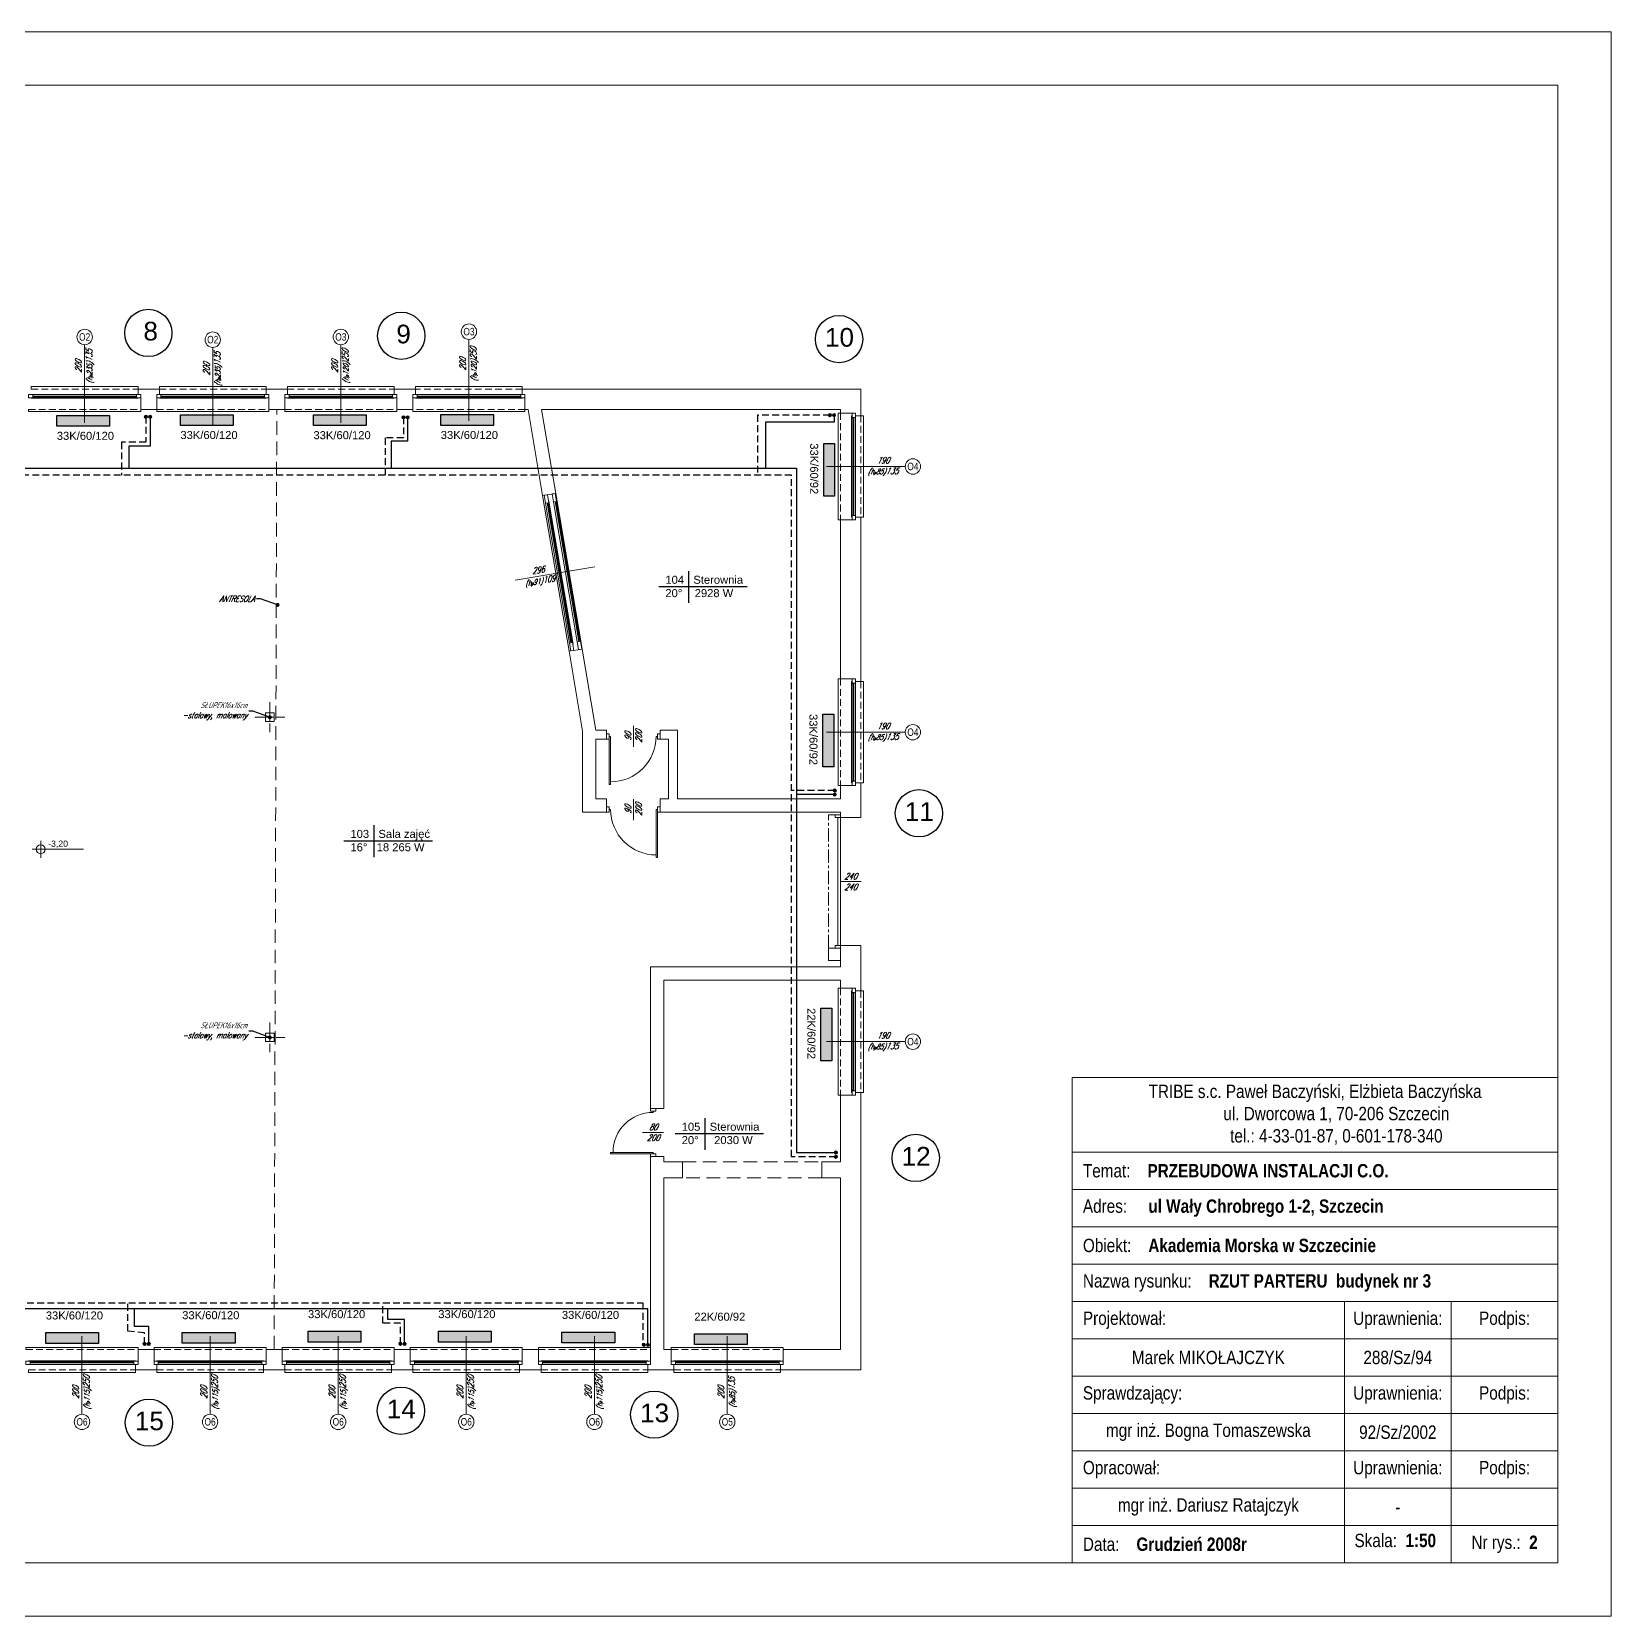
# Model space of a CAD drawing. Header units: centimetres. Extents: x 7465 to 14095, y 337 to 3307.
# Drawn here: x 11136 to 14095, y 337 to 3307 of the extents above; entities that cross this region are included whole.
import ezdxf
from ezdxf.enums import TextEntityAlignment as Align

# ---------------------------------------------------------------- set-up
doc = ezdxf.new("R2010")
doc.units = ezdxf.units.CM
doc.header["$MEASUREMENT"] = 0
doc.linetypes.add('CENTER', pattern=[2, 1.25, -0.25, 0.25, -0.25])
doc.linetypes.add('DASHED', pattern=[19.05, 12.7, -6.35])
doc.layers.get('0').update_dxf_attribs({"color": 252, "lineweight": 5})
for name, color, linetype, lineweight in [('01_osie konstrukcyjne', 3, 'Continuous', 5), ('02_ściany', 253, 'Continuous', 15), ('03-01_okna', 253, 'Continuous', 9), ('03_drzwi', 253, 'Continuous', 9), ('04-2_nad', 251, 'DASHED', 5), ('05-03_opis', 253, 'Continuous', 5), ('06-2_nad', 252, 'CENTER', 5), ('07_przekrój', 254, 'Continuous', 15), ('[0.25]  widok', 253, 'Continuous', 13), ('[0.50]  grube', 253, 'Continuous', 13), ('[stand]  pomocnicze', 253, 'Continuous', 13), ('[stand]  ramka i opisy', 253, 'Continuous', 13), ('GRZEJNIKI NOWE', 7, 'Continuous', 25), ('OPISY DO CO', 7, 'Continuous', 25), ('OPISY GRZEJNIKÓW', 7, 'Continuous', 25), ('OPISY PIONOW', 7, 'Continuous', 25), ('Piony c.o.', 7, 'Continuous', 25), ('POZIOMY', 7, 'Continuous', 25)]:
    doc.layers.add(name, color=color, linetype=linetype, lineweight=lineweight)
doc.styles.add('arial', font='arial.ttf')
doc.styles.add('ariel', font='arial.ttf', dxfattribs={"width": 0.8})
doc.styles.add('ariel_wym', font='simplex.shx', dxfattribs={"width": 0.65, "oblique": 25})
doc.dimstyles.new('ariel 50 wnętrze', dxfattribs={"dimscale": 0.75, "dimtxt": 15, "dimasz": 10, "dimexe": 10, "dimexo": 0, "dimgap": 5, "dimtad": 1, "dimdec": 1, "dimrnd": 0.5, "dimtxsty": 'ariel_wym', "dimblk": 'ARCHTICK', "dimcen": 2.5, "dimdle": 15, "dimazin": 0, "dimtfac": 1, "dimtdec": 1, "dimtix": 1, "dimtmove": 0, "dimatfit": 3, "dimldrblk": 'DOT', "dimfxl": 0, "dimarcsym": 0})

# ---------------------------------------------------------------- blocks, each defined once
blk = doc.blocks.new('okno 200')
at = {"linetype": 'Continuous', "lineweight": 0}
for p, q in [((-200, 0), (-200, 5)), ((-200, 5), (0, 5)), ((0, 0), (0, 5)), ((-3, -10), (-197, -10)), ((-197, -13), (-3, -13)), ((-196, -17), (-196, -13)), ((-196, -14.5), (-4, -14.5)), ((-196, -15), (-4, -15)), ((-4, -17), (-4, -13)), ((-205, -38), (-205, -42)), ((-205, -42), (5, -42)), ((5, -38), (5, -42))]:
    blk.add_line(p, q, dxfattribs=at)
at = {"linetype": 'DASHED'}
for p, q in [((-200, 0), (0, 0)), ((-205, -38), (5, -38))]:
    blk.add_line(p, q, dxfattribs=at)
at = {"linetype": 'Continuous', "lineweight": 0}
for points in [[(-197, -16), (-205, -16), (-205, -10), (-197, -10)], [(5, -16), (-3, -16), (-3, -10), (5, -10)]]:
    blk.add_lwpolyline(points, close=True, dxfattribs=at)
blk.add_lwpolyline([(-200, -16), (-200, -17), (0, -17), (0, -16)], dxfattribs=at)
blk = doc.blocks.new('*U6')
blk.add_line((0, -0.375), (0, -0.4))
blk.add_lwpolyline([(0, 0.4), (0, 0.375), (0.8, 0.375), (0.8, 0.4), (0.05, 0.4), (-0.05, 0.4), (-0.05, 0.45), (0.05, 0.45), (0.05, 0.4)])
at = {"ltscale": 0.8}
blk.add_lwpolyline([(0.05, -0.4), (0.05, -0.45), (-0.05, -0.45), (-0.05, -0.4)], close=True, dxfattribs=at)
blk.add_arc((0, 0.375), 0.75, 270, 360)
blk = doc.blocks.new('*U19')
blk.add_lwpolyline([(-0.85, -0.425, -0.414214), (0, 0.425), (0, 0.45)], format="xyb")
at = {"ltscale": 0.8}
blk.add_lwpolyline([(-0.05, 0.45), (-0.05, 0.5), (0.05, 0.5), (0.05, 0.45)], close=True, dxfattribs=at)
blk.add_lwpolyline([(0, -0.45), (0, -0.425), (-0.9, -0.425), (-0.9, -0.45), (-0.05, -0.45), (0.05, -0.45), (0.05, -0.5), (-0.05, -0.5), (-0.05, -0.45)])
blk = doc.blocks.new('*U20')
blk.add_lwpolyline([(0, 0.45), (0, 0.425), (-0.9, 0.425), (-0.9, 0.45), (-0.05, 0.45), (0.05, 0.45), (0.05, 0.5), (-0.05, 0.5), (-0.05, 0.45)])
blk.add_lwpolyline([(-0.85, 0.425, 0.414214), (0, -0.425), (0, -0.45)], format="xyb")
at = {"ltscale": 0.8}
blk.add_lwpolyline([(-0.05, -0.45), (-0.05, -0.5), (0.05, -0.5), (0.05, -0.45)], close=True, dxfattribs=at)
blk = doc.blocks.new('kota rzutowa')
at = {"ltscale": 0.5}
for p, q in [((-20.6, 0), (102.8, 0)), ((0, -20.6), (0, 20.6))]:
    blk.add_line(p, q, dxfattribs=at)
blk.add_circle((0, 0), 10.6, dxfattribs=at)
at = {"ltscale": 0.5, "style": 'arial'}
blk.add_attdef('POZ._POSADKI_WYKOŃCZONWJ', text='', height=15, dxfattribs=at).set_placement((17.9, 1.4), align=Align.BOTTOM_LEFT)
blk.add_attdef('POZ._POSADZKI_KONSTRUKCJA', text='', height=15, dxfattribs=at).set_placement((17, -5), align=Align.TOP_LEFT)
blk = doc.blocks.new('_ArchTick')
at = {"color": 0, "linetype": 'ByBlock', "const_width": 0.15}
blk.add_lwpolyline([(-0.5, -0.5), (0.5, 0.5)], dxfattribs=at)
blk = doc.blocks.new('_Dot')
at = {"color": 0, "linetype": 'ByBlock', "lineweight": -2}
blk.add_line((-0.5, 0), (-1, 0), dxfattribs=at)
at = {"color": 0, "linetype": 'ByBlock', "const_width": 0.5}
blk.add_lwpolyline([(-0.25, 0, 1), (0.25, 0, 1)], format="xyb", close=True, dxfattribs=at)
blk = doc.blocks.new('okno 190')
at = {"linetype": 'Continuous', "lineweight": 0}
for p, q in [((-27, 0), (-27, -200)), ((-23, 0), (-27, 0)), ((-2, -9), (2, -9)), ((0, -9), (0, -191)), ((0.5, -9), (0.5, -191)), ((2, -8), (2, -192)), ((5, -192), (5, -8)), ((15, -5), (20, -5)), ((20, -5), (20, -195)), ((-23, -200), (-27, -200)), ((-2, -191), (2, -191)), ((15, -195), (20, -195))]:
    blk.add_line(p, q, dxfattribs=at)
at = {"linetype": 'DASHED'}
for p, q in [((-23, 0), (-23, -200)), ((15, -5), (15, -195))]:
    blk.add_line(p, q, dxfattribs=at)
at = {"linetype": 'Continuous', "lineweight": 0}
blk.add_lwpolyline([(-1, -5), (-2, -5), (-2, -195), (-1, -195)], dxfattribs=at)
for points in [[(-1, -8), (-1, 0), (5, 0), (5, -8)], [(-1, -200), (-1, -192), (5, -192), (5, -200)]]:
    blk.add_lwpolyline(points, close=True, dxfattribs=at)
at = {"layer": '05-03_opis', "lineweight": 0}
for p, q in [((-49.3, -100), (97.4, -100)), ((-48.3, -100), (98.3, -100))]:
    blk.add_line(p, q, dxfattribs=at)
blk.add_circle((112.7, -100), 14.4, dxfattribs=at)
at = {"layer": '05-03_opis', "lineweight": 0, "attachment_point": 5}
for s, insert, char_height, width, style in [('190\\P{\\H0.83333x;(h\\H0.6x;p\\H1.6667x;85)}135', (56.7, -100), 12, 57.447, 'ariel_wym'), ('O4', (112.7, -100), 14, 52.218, 'ariel')]:
    blk.add_mtext(s, dxfattribs=dict(at, insert=insert, char_height=char_height, width=width, style=style))
blk = doc.blocks.new('okno 200-1')
at = {"linetype": 'Continuous', "lineweight": 0}
for p, q in [((-210, 27), (0, 27)), ((-210, 23), (-210, 27)), ((-201, 2), (-201, -2)), ((-201, 0), (-9, 0)), ((-9, 2), (-9, -2)), ((0, 23), (0, 27)), ((-205, -15), (-205, -20)), ((-205, -20), (-5, -20)), ((-202, -2), (-8, -2)), ((-8, -5), (-202, -5)), ((-201, -0.5), (-9, -0.5)), ((-5, -15), (-5, -20))]:
    blk.add_line(p, q, dxfattribs=at)
at = {"linetype": 'DASHED'}
for p, q in [((-210, 23), (0, 23)), ((-205, -15), (-5, -15))]:
    blk.add_line(p, q, dxfattribs=at)
at = {"linetype": 'Continuous', "lineweight": 0}
for points in [[(-202, 1), (-210, 1), (-210, -5), (-202, -5)], [(0, 1), (-8, 1), (-8, -5), (0, -5)]]:
    blk.add_lwpolyline(points, close=True, dxfattribs=at)
blk.add_lwpolyline([(-205, 1), (-205, 2), (-5, 2), (-5, 1)], dxfattribs=at)
at = {"layer": '05-03_opis', "lineweight": 0}
blk.add_line((-105, -98.3), (-105, 48.3), dxfattribs=at)
blk.add_circle((-105, -112.7), 14.4, dxfattribs=at)
at = {"layer": '05-03_opis', "lineweight": 0, "insert": (-105, -57.6), "char_height": 12, "width": 57.447, "attachment_point": 5, "rotation": 90, "style": 'ariel_wym'}
blk.add_mtext('200\\P{\\H0.83333x;(h\\H0.6x;p\\H1.6667x;85)\\H1.2x;135}', dxfattribs=at)
at = {"layer": '05-03_opis', "lineweight": 0, "insert": (-105, -112.7), "char_height": 14, "width": 52.218, "attachment_point": 5, "style": 'ariel'}
blk.add_mtext('O5', dxfattribs=at)
blk = doc.blocks.new('okno 200-2')
at = {"linetype": 'Continuous', "lineweight": 0}
for p, q in [((-210, 27), (0, 27)), ((-210, 23), (-210, 27)), ((-201, 2), (-201, -2)), ((-9, 2), (-9, -2)), ((0, 23), (0, 27)), ((-205, -15), (-205, -20)), ((-205, -20), (-5, -20)), ((-202, -2), (-8, -2)), ((-8, -5), (-202, -5)), ((-201, 0), (-9, 0)), ((-201, -0.5), (-9, -0.5)), ((-5, -15), (-5, -20))]:
    blk.add_line(p, q, dxfattribs=at)
at = {"linetype": 'DASHED'}
for p, q in [((-210, 23), (0, 23)), ((-205, -15), (-5, -15))]:
    blk.add_line(p, q, dxfattribs=at)
at = {"linetype": 'Continuous', "lineweight": 0}
for points in [[(-202, 1), (-210, 1), (-210, -5), (-202, -5)], [(0, 1), (-8, 1), (-8, -5), (0, -5)]]:
    blk.add_lwpolyline(points, close=True, dxfattribs=at)
blk.add_lwpolyline([(-205, 1), (-205, 2), (-5, 2), (-5, 1)], dxfattribs=at)
at = {"layer": '05-03_opis', "lineweight": 0}
blk.add_line((-105, 48.3), (-105, -98.3), dxfattribs=at)
blk.add_circle((-105, -112.7), 14.4, dxfattribs=at)
at = {"layer": '05-03_opis', "lineweight": 0, "insert": (-105, -57.6), "char_height": 12, "width": 57.447, "attachment_point": 5, "rotation": 90, "style": 'ariel_wym'}
blk.add_mtext('200\\P{\\H0.83333x;(h\\H0.6x;p\\H1.6667x;115)}250', dxfattribs=at)
at = {"layer": '05-03_opis', "lineweight": 0, "insert": (-105, -112.7), "char_height": 14, "width": 52.218, "attachment_point": 5, "style": 'ariel'}
blk.add_mtext('O6', dxfattribs=at)

msp = doc.modelspace()

# ---------------------------------------------------------------- hatches: boundary and pattern name
at = {"layer": '07_przekrój'}
h = msp.add_hatch(color=256, dxfattribs=at)
h.set_gradient(color1=(214, 41, 214), color2=(216, 49, 216), one_color=1, tint=0.52)
h.paths.add_polyline_path([(11182.9, 2587.5), (11281.7, 2587.5), (11281.7, 2567.2), (11182.9, 2567.2)])
h = msp.add_hatch(color=256, dxfattribs=at)
h.set_gradient(color1=(214, 41, 214), color2=(216, 49, 216), one_color=1, tint=0.52)
h.paths.add_polyline_path([(11414.4, 2589), (11513.3, 2589), (11513.3, 2568.8), (11414.4, 2568.8)])
h = msp.add_hatch(color=256, dxfattribs=at)
h.set_gradient(color1=(214, 41, 214), color2=(216, 49, 216), one_color=1, tint=0.52)
h.paths.add_polyline_path([(11663.8, 2588.8), (11762.6, 2588.8), (11762.6, 2568.5), (11663.8, 2568.5)])
h = msp.add_hatch(color=256, dxfattribs=at)
h.set_gradient(color1=(214, 41, 214), color2=(216, 49, 216), one_color=1, tint=0.52)
h.paths.add_polyline_path([(11902.2, 2589.1), (12001.1, 2589.1), (12001.1, 2568.9), (11902.2, 2568.9)])
h = msp.add_hatch(color=256, dxfattribs=at)
h.set_gradient(color1=(214, 41, 214), color2=(216, 49, 216), one_color=1, tint=0.52)
h.paths.add_polyline_path([(12639.8, 2535.2), (12639.8, 2436.4), (12619.5, 2436.4), (12619.5, 2535.2)])
h = msp.add_hatch(color=256, dxfattribs=at)
h.set_gradient(color1=(214, 41, 214), color2=(216, 49, 216), one_color=1, tint=0.52)
h.paths.add_polyline_path([(12638.5, 2027.8), (12638.5, 1928.9), (12618.2, 1928.9), (12618.2, 2027.8)])
h = msp.add_hatch(color=256, dxfattribs=at)
h.set_gradient(color1=(214, 41, 214), color2=(216, 49, 216), one_color=1, tint=0.52)
h.paths.add_polyline_path([(12634.6, 1476.7), (12634.6, 1377.8), (12614.4, 1377.8), (12614.4, 1476.7)])
h = msp.add_hatch(color=256, dxfattribs=at)
h.set_gradient(color1=(214, 41, 214), color2=(216, 49, 216), one_color=1, tint=0.52)
h.paths.add_polyline_path([(11162.3, 868.5), (11261.1, 868.5), (11261.1, 848.3), (11162.3, 848.3)])
h = msp.add_hatch(color=256, dxfattribs=at)
h.set_gradient(color1=(214, 41, 214), color2=(216, 49, 216), one_color=1, tint=0.52)
h.paths.add_polyline_path([(11417.7, 869), (11516.6, 869), (11516.6, 848.8), (11417.7, 848.8)])
h = msp.add_hatch(color=256, dxfattribs=at)
h.set_gradient(color1=(214, 41, 214), color2=(216, 49, 216), one_color=1, tint=0.52)
h.paths.add_polyline_path([(11653.6, 871), (11752.4, 871), (11752.4, 850.8), (11653.6, 850.8)])
h = msp.add_hatch(color=256, dxfattribs=at)
h.set_gradient(color1=(214, 41, 214), color2=(216, 49, 216), one_color=1, tint=0.52)
h.paths.add_polyline_path([(11897.6, 871), (11996.4, 871), (11996.4, 850.8), (11897.6, 850.8)])
h = msp.add_hatch(color=256, dxfattribs=at)
h.set_gradient(color1=(214, 41, 214), color2=(216, 49, 216), one_color=1, tint=0.52)
h.paths.add_polyline_path([(12129.1, 869.6), (12228, 869.6), (12228, 849.3), (12129.1, 849.3)])
h = msp.add_hatch(color=256, dxfattribs=at)
h.set_gradient(color1=(214, 41, 214), color2=(216, 49, 216), one_color=1, tint=0.52)
h.paths.add_polyline_path([(12377.2, 866.2), (12476.1, 866.2), (12476.1, 846), (12377.2, 846)])
at = {"layer": 'Piony c.o.', "lineweight": 20}
for color, points in [(5, [(11352.8, 2585.2, 1), (11346.7, 2585.2, 1)]), (256, [(11360.6, 2585, 1), (11354.5, 2585, 1)]), (5, [(11835.2, 2584.1, 1), (11829.1, 2584.1, 1)]), (256, [(11843, 2584, 1), (11836.9, 2584, 1)]), (5, [(12634.2, 2588.3, 1), (12628, 2588.3, 1)]), (256, [(12642, 2588.1, 1), (12635.8, 2588.1, 1)]), (256, [(12643.2, 1877, 1), (12637.1, 1877, 1)]), (5, [(12643.3, 1884.8, 1), (12637.2, 1884.8, 1)]), (256, [(12645.4, 1198.2, 1), (12639.3, 1198.2, 1)]), (5, [(12645.5, 1206, 1), (12639.4, 1206, 1)]), (5, [(11350.3, 847.4, 1), (11344.2, 847.4, 1)]), (256, [(11358.1, 847.3, 1), (11352, 847.3, 1)]), (5, [(11829.6, 847.6, 1), (11823.5, 847.6, 1)]), (256, [(11837.4, 847.5, 1), (11831.3, 847.5, 1)]), (5, [(12285.6, 845.7, 1), (12279.4, 845.7, 1)]), (256, [(12293.4, 845.6, 1), (12287.2, 845.6, 1)])]:
    msp.add_hatch(color=color, dxfattribs=at).paths.add_polyline_path(points)

# ---------------------------------------------------------------- linework, layer by layer
at = {"layer": '01_osie konstrukcyjne', "color": 0, "linetype": 'CENTER', "ltscale": 20}
for p, q in [((11581.9, 2049.9), (11581.9, 1993.9)), ((11553.9, 2021.9), (11609.9, 2021.9)), ((11581.9, 1449.9), (11581.9, 1393.9)), ((11553.9, 1421.9), (11609.9, 1421.9))]:
    msp.add_line(p, q, dxfattribs=at)
at = {"layer": '02_ściany', "color": 0}
for p, q in [((11334.9, 2636.9), (11374.9, 2636.9)), ((11574.9, 2636.9), (11614.9, 2636.9)), ((11814.9, 2636.9), (11854.9, 2636.9)), ((12054.9, 2636.9), (12688.9, 2636.9)), ((12688.9, 2636.9), (12688.9, 2586.9)), ((11339.9, 2598.9), (11369.9, 2598.9)), ((11579.9, 2598.9), (11609.9, 2598.9)), ((11819.9, 2598.9), (11849.9, 2598.9)), ((12059.9, 2598.9), (12065.6, 2598.9)), ((12093, 2437.4), (12065.6, 2598.9)), ((12090.9, 2598.9), (12650.9, 2598.9)), ((12117.6, 2441.6), (12090.9, 2598.9)), ((12650.9, 2598.9), (12650.9, 2591.9)), ((12650.9, 2591.9), (12678.9, 2591.9)), ((12678.9, 2586.9), (12678.9, 2591.9)), ((12678.9, 2586.9), (12688.9, 2586.9)), ((12117.6, 2441.6), (12093, 2437.4)), ((12650.9, 2391.9), (12650.9, 2093.9)), ((12650.9, 2391.9), (12678.9, 2391.9)), ((12678.9, 2396.9), (12688.9, 2396.9)), ((12678.9, 2391.9), (12678.9, 2396.9)), ((12688.9, 2396.9), (12688.9, 2088.9)), ((12167.2, 2149.8), (12142.5, 2145.6)), ((12167.9, 1995.8), (12142.5, 2145.6)), ((12192.9, 1997.9), (12167.2, 2149.8)), ((12650.9, 2093.9), (12678.9, 2093.9)), ((12678.9, 2088.9), (12678.9, 2093.9)), ((12678.9, 2088.9), (12688.9, 2088.9)), ((12167.9, 1995.8), (12167.9, 1843.9)), ((12192.9, 1997.9), (12212.9, 1997.9)), ((12212.9, 1980.9), (12212.9, 1997.9)), ((12312.9, 1997.9), (12312.9, 1980.9)), ((12312.9, 1997.9), (12345.9, 1997.9)), ((12345.9, 1997.9), (12345.9, 1868.9)), ((12192.9, 1980.9), (12212.9, 1980.9)), ((12192.9, 1980.9), (12192.9, 1868.9)), ((12312.9, 1980.9), (12328.9, 1980.9)), ((12328.9, 1980.9), (12328.9, 1868.9)), ((12650.9, 1893.9), (12650.9, 1868.9)), ((12650.9, 1893.9), (12678.9, 1893.9)), ((12678.9, 1898.9), (12688.9, 1898.9)), ((12678.9, 1893.9), (12678.9, 1898.9)), ((12688.9, 1898.9), (12688.9, 1833.9)), ((12167.9, 1843.9), (12212.9, 1843.9)), ((12192.9, 1868.9), (12212.9, 1868.9)), ((12212.9, 1868.9), (12212.9, 1843.9)), ((12312.9, 1868.9), (12328.9, 1868.9)), ((12312.9, 1868.9), (12312.9, 1843.9)), ((12312.9, 1843.9), (12650.9, 1843.9)), ((12345.9, 1868.9), (12650.9, 1868.9)), ((12650.9, 1843.9), (12650.9, 1833.9)), ((12650.9, 1833.9), (12688.9, 1833.9)), ((12650.9, 1593.9), (12650.9, 1553.9)), ((12650.9, 1593.9), (12688.9, 1593.9)), ((12688.9, 1593.9), (12688.9, 1508.9)), ((12294.9, 1553.9), (12650.9, 1553.9)), ((12294.9, 1553.9), (12294.9, 1288.9)), ((12319.9, 1528.9), (12319.9, 1288.9)), ((12319.9, 1528.9), (12650.9, 1528.9)), ((12650.9, 1528.9), (12650.9, 1513.9)), ((12650.9, 1513.9), (12678.9, 1513.9)), ((12678.9, 1508.9), (12678.9, 1513.9)), ((12688.9, 1508.9), (12678.9, 1508.9)), ((12650.9, 1313.9), (12650.9, 1188.9)), ((12650.9, 1313.9), (12678.9, 1313.9)), ((12688.9, 1318.9), (12678.9, 1318.9)), ((12678.9, 1318.9), (12678.9, 1313.9)), ((12688.9, 1318.9), (12688.9, 798.9)), ((12294.9, 1288.9), (12319.9, 1288.9)), ((12294.9, 1198.9), (12294.9, 808.9)), ((12294.9, 1198.9), (12319.9, 1198.9)), ((12319.9, 1198.9), (12319.9, 1188.9)), ((12354.9, 1188.9), (12319.9, 1188.9)), ((12354.9, 1188.9), (12354.9, 1158.9)), ((12615.9, 1188.9), (12615.9, 1158.9)), ((12615.9, 1188.9), (12650.9, 1188.9)), ((12319.9, 1158.9), (12319.9, 836.9)), ((12354.9, 1158.9), (12319.9, 1158.9)), ((12615.9, 1158.9), (12650.9, 1158.9)), ((12650.9, 1158.9), (12650.9, 836.9)), ((11334.9, 836.9), (11364.9, 836.9)), ((11334.9, 836.9), (11334.9, 808.9)), ((11364.9, 836.9), (11364.9, 808.9)), ((11574.9, 836.9), (11604.9, 836.9)), ((11574.9, 836.9), (11574.9, 808.9)), ((11604.9, 836.9), (11604.9, 808.9)), ((11814.9, 836.9), (11844.9, 836.9)), ((11814.9, 836.9), (11814.9, 808.9)), ((11844.9, 836.9), (11844.9, 808.9)), ((12054.9, 836.9), (12084.9, 836.9)), ((12054.9, 836.9), (12054.9, 808.9)), ((12084.9, 836.9), (12084.9, 808.9)), ((12319.9, 836.9), (12333.9, 836.9)), ((12333.9, 836.9), (12333.9, 808.9)), ((12543.9, 836.9), (12650.9, 836.9)), ((12543.9, 836.9), (12543.9, 808.9)), ((11329.9, 798.9), (11329.9, 808.9)), ((11329.9, 808.9), (11334.9, 808.9)), ((11369.9, 808.9), (11364.9, 808.9)), ((11369.9, 798.9), (11369.9, 808.9)), ((11569.9, 798.9), (11569.9, 808.9)), ((11569.9, 808.9), (11569.9, 808.9)), ((11609.9, 808.9), (11604.9, 808.9)), ((11609.9, 798.9), (11609.9, 808.9)), ((11809.9, 798.9), (11809.9, 808.9)), ((11809.9, 808.9), (11814.9, 808.9)), ((11849.9, 808.9), (11844.9, 808.9)), ((11849.9, 798.9), (11849.9, 808.9)), ((12049.9, 798.9), (12049.9, 808.9)), ((12049.9, 808.9), (12054.9, 808.9)), ((12089.9, 808.9), (12084.9, 808.9)), ((12089.9, 798.9), (12089.9, 808.9)), ((12289.9, 798.9), (12289.9, 808.9)), ((12289.9, 808.9), (12294.9, 808.9)), ((12338.9, 808.9), (12333.9, 808.9)), ((12338.9, 798.9), (12338.9, 808.9)), ((12538.9, 798.9), (12538.9, 808.9)), ((12538.9, 808.9), (12543.9, 808.9)), ((11329.9, 798.9), (11369.9, 798.9)), ((11569.9, 798.9), (11609.9, 798.9)), ((11809.9, 798.9), (11849.9, 798.9)), ((12049.9, 798.9), (12089.9, 798.9)), ((12289.9, 798.9), (12338.9, 798.9)), ((12538.9, 798.9), (12688.9, 798.9))]:
    msp.add_line(p, q, dxfattribs=at)
for points in [[(11334.9, 2636.9), (11334.9, 2626.9), (11339.9, 2626.9), (11339.9, 2598.9)], [(11374.9, 2636.9), (11374.9, 2626.9), (11369.9, 2626.9), (11369.9, 2598.9)], [(11574.9, 2636.9), (11574.9, 2626.9), (11579.9, 2626.9), (11579.9, 2598.9)], [(11614.9, 2636.9), (11614.9, 2626.9), (11609.9, 2626.9), (11609.9, 2598.9)], [(11814.9, 2636.9), (11814.9, 2626.9), (11819.9, 2626.9), (11819.9, 2598.9)], [(11854.9, 2636.9), (11854.9, 2626.9), (11849.9, 2626.9), (11849.9, 2598.9)], [(12054.9, 2636.9), (12054.9, 2626.9), (12059.9, 2626.9), (12059.9, 2598.9)]]:
    msp.add_lwpolyline(points, dxfattribs=at)
for points in [[(11573.9, 2013.9), (11589.9, 2013.9), (11589.9, 2029.9), (11573.9, 2029.9)], [(11573.9, 1413.9), (11589.9, 1413.9), (11589.9, 1429.9), (11573.9, 1429.9)]]:
    msp.add_lwpolyline(points, close=True, dxfattribs=at)
at = {"layer": '03-01_okna', "color": 0, "linetype": 'Continuous', "lineweight": 0}
for p, q in [((12142.5, 2145.6), (12093, 2437.4)), ((12167.2, 2149.8), (12117.6, 2441.6)), ((12098.4, 2423.1), (12143, 2160.9)), ((12145.9, 2161.4), (12101.4, 2423.6)), ((12105.5, 2423.3), (12101.6, 2422.6)), ((12147.2, 2162.6), (12103, 2422.9)), ((12147.7, 2162.7), (12103.5, 2423)), ((12113.2, 2425.6), (12157.7, 2163.4)), ((12160.7, 2163.9), (12116.2, 2426.1)), ((12120.3, 2425.8), (12116.4, 2425.1)), ((12162, 2165.1), (12117.8, 2425.4)), ((12162.5, 2165.2), (12118.3, 2425.5)), ((12149.7, 2163), (12145.7, 2162.3)), ((12164.5, 2165.5), (12160.5, 2164.9))]:
    msp.add_line(p, q, dxfattribs=at)
for points in [[(12101.9, 2438.9), (12104.4, 2424.1), (12098.4, 2423.1), (12095.9, 2437.9)], [(12116.6, 2441.4), (12119.1, 2426.6), (12113.2, 2425.6), (12110.7, 2440.4)], [(12148.9, 2161.9), (12151.4, 2147.1), (12145.5, 2146.1), (12143, 2160.9)], [(12163.7, 2164.4), (12166.2, 2149.6), (12160.3, 2148.6), (12157.7, 2163.4)]]:
    msp.add_lwpolyline(points, close=True, dxfattribs=at)
for points in [[(12149.4, 2158.9), (12150.4, 2159.1), (12104.8, 2427.2), (12103.9, 2427.1)], [(12164.2, 2161.4), (12165.1, 2161.6), (12119.6, 2429.7), (12118.6, 2429.6)]]:
    msp.add_lwpolyline(points, dxfattribs=at)
at = {"layer": '03_drzwi', "color": 0}
msp.add_line((13795.2, 436.8), (13995.2, 436.8), dxfattribs=at)
for points in [[(12640.9, 1838.9), (12650.9, 1838.9), (12650.9, 1833.9), (12640.9, 1833.9)], [(12645.9, 1833.9), (12650.9, 1833.9), (12650.9, 1593.9), (12645.9, 1593.9)], [(12650.9, 1588.9), (12628.3, 1588.9), (12628.3, 1566.3), (12650.9, 1566.3)], [(12640.9, 1593.9), (12650.9, 1593.9), (12650.9, 1588.9), (12640.9, 1588.9)]]:
    msp.add_lwpolyline(points, close=True, dxfattribs=at)
at = {"layer": '04-2_nad', "color": 0, "ltscale": 2}
for p, q in [((11589.9, 836.9), (11594.9, 2598.9)), ((12354.9, 1188.9), (12615.9, 1188.9)), ((12615.9, 1158.9), (12354.9, 1158.9))]:
    msp.add_line(p, q, dxfattribs=at)
at = {"layer": '05-03_opis', "color": 0, "lineweight": 0}
for p, q in [((11234.9, 2573.6), (11234.9, 2720.3)), ((11474.9, 2568.6), (11474.9, 2715.3)), ((11714.9, 2573.6), (11714.9, 2720.3)), ((11954.9, 2577.6), (11954.9, 2730.3)), ((12190.9, 2303.9), (12041.6, 2278.6)), ((12262.9, 1966.3), (12262.9, 2005.6)), ((12262.9, 1829.3), (12262.9, 1868.6)), ((12650.3, 1713.9), (12689.6, 1713.9)), ((12280.3, 1243.9), (12319.6, 1243.9))]:
    msp.add_line(p, q, dxfattribs=at)
for centre in [(11234.9, 2734.6), (11474.9, 2729.6), (11714.9, 2734.6), (11954.9, 2744.6)]:
    msp.add_circle(centre, 14.4, dxfattribs=at)
at = {"layer": '06-2_nad', "color": 0, "ltscale": 20}
for p, q in [((12628.3, 1588.9), (12628.3, 1838.9)), ((12628.3, 1838.9), (12640.9, 1838.9))]:
    msp.add_line(p, q, dxfattribs=at)
at = {"layer": '[0.50]  grube', "color": 0}
for p, q in [((13995.2, 3206.8), (7735.3, 3206.8)), ((13995.2, 3206.8), (13995.2, 436.8)), ((7735.3, 436.8), (13995.2, 436.8))]:
    msp.add_line(p, q, dxfattribs=at)
at = {"layer": '[stand]  pomocnicze', "color": 0}
for p, q in [((14095.2, 3306.8), (7464.7, 3306.8)), ((14095.2, 3306.8), (14095.2, 336.8)), ((14095.2, 336.8), (7464.7, 336.8))]:
    msp.add_line(p, q, dxfattribs=at)
at = {"layer": '[stand]  ramka i opisy', "color": 0}
for p, q in [((13085.2, 1346.8), (13995.2, 1346.8)), ((13085.2, 1346.8), (13085.2, 436.8)), ((13085.2, 1206.8), (13995.2, 1206.8)), ((13085.2, 1136.8), (13995.2, 1136.8)), ((13085.2, 1066.8), (13995.2, 1066.8)), ((13085.2, 996.8), (13995.2, 996.8)), ((13085.2, 926.8), (13995.2, 926.8)), ((13595.2, 926.8), (13595.2, 436.8)), ((13795.2, 926.8), (13795.2, 436.8)), ((13085.2, 856.8), (13995.2, 856.8)), ((13085.2, 786.8), (13995.2, 786.8)), ((13085.2, 716.8), (13995.2, 716.8)), ((13085.2, 646.8), (13995.2, 646.8)), ((13085.2, 576.8), (13995.2, 576.8)), ((13085.2, 506.8), (13995.2, 506.8))]:
    msp.add_line(p, q, dxfattribs=at)
at = {"layer": 'GRZEJNIKI NOWE'}
for points in [[(11182.9, 2587.5), (11281.7, 2587.5), (11281.7, 2567.2), (11182.9, 2567.2)], [(11414.4, 2589), (11513.3, 2589), (11513.3, 2568.8), (11414.4, 2568.8)], [(11663.8, 2588.8), (11762.6, 2588.8), (11762.6, 2568.5), (11663.8, 2568.5)], [(11902.2, 2589.1), (12001.1, 2589.1), (12001.1, 2568.9), (11902.2, 2568.9)], [(12639.8, 2535.2), (12639.8, 2436.4), (12619.5, 2436.4), (12619.5, 2535.2)], [(12638.5, 2027.8), (12638.5, 1928.9), (12618.2, 1928.9), (12618.2, 2027.8)], [(12634.6, 1476.7), (12634.6, 1377.8), (12614.4, 1377.8), (12614.4, 1476.7)], [(11162.3, 868.5), (11261.1, 868.5), (11261.1, 848.3), (11162.3, 848.3)], [(11417.7, 869), (11516.6, 869), (11516.6, 848.8), (11417.7, 848.8)], [(11653.6, 871), (11752.4, 871), (11752.4, 850.8), (11653.6, 850.8)], [(11897.6, 871), (11996.4, 871), (11996.4, 850.8), (11897.6, 850.8)], [(12129.1, 869.6), (12228, 869.6), (12228, 849.3), (12129.1, 849.3)], [(12377.2, 866.2), (12476.1, 866.2), (12476.1, 846), (12377.2, 846)]]:
    msp.add_lwpolyline(points, close=True, dxfattribs=at)
at = {"layer": 'OPISY DO CO', "color": 7}
for p, q in [((12366.5, 2295.8), (12366.5, 2236.3)), ((12310.6, 2266.9), (12476.3, 2266.9)), ((11776.5, 1819.5), (11776.5, 1759.9)), ((11720.6, 1790.5), (11886.3, 1790.5)), ((12397.1, 1270.6), (12397.1, 1211)), ((12341.2, 1241.6), (12506.9, 1241.6))]:
    msp.add_line(p, q, dxfattribs=at)
at = {"layer": 'OPISY PIONOW'}
for centre in [(11354.2, 2742.2), (11828.1, 2736.9), (12648.3, 2730.6), (12798, 1841.9), (12792, 1195.9), (11355.4, 699.8), (11827.5, 722.1), (12302, 714.8)]:
    msp.add_circle(centre, 44.3, dxfattribs=at)
at = {"layer": 'Piony c.o.', "color": 5, "lineweight": 20}
for centre in [(11349.7, 2585.2), (11832.2, 2584.1), (12631.1, 2588.3), (12640.3, 1884.8), (12642.5, 1206), (11347.2, 847.4), (11826.6, 847.6), (12282.5, 845.7)]:
    msp.add_circle(centre, 3.06, dxfattribs=at)
at = {"layer": 'Piony c.o.', "lineweight": 20}
for centre in [(11357.5, 2585), (11840, 2584), (12638.9, 2588.1), (12640.1, 1877), (12642.4, 1198.2), (11355, 847.3), (11834.4, 847.5), (12290.3, 845.6)]:
    msp.add_circle(centre, 3.06, dxfattribs=at)
at = {"layer": 'POZIOMY', "linetype": 'DASHED'}
for p, q in [((11349.7, 2585.2), (11349.7, 2537.3)), ((11832.2, 2584.1), (11832.2, 2545.5)), ((12631.1, 2588.3), (12495.5, 2588.3)), ((12495.5, 2588.3), (12495.5, 2475.5)), ((11349.7, 2537.3), (11304.1, 2537.3)), ((11304.1, 2537.3), (11304.1, 2475.5)), ((11832.2, 2545.5), (11798.2, 2545.5)), ((11798.2, 2545.5), (11798.2, 2475.5)), ((12559.3, 2475.5), (8477, 2475.5)), ((12559.3, 1198.2), (12559.3, 2475.5)), ((12640.3, 1884.8), (12559.3, 1884.8)), ((12642.4, 1198.2), (12559.3, 1198.2)), ((10765.1, 924.5), (12280.9, 924.5)), ((11315.8, 871.5), (11315.8, 924.5)), ((11793.5, 886.1), (11793.5, 924.5)), ((12280.9, 924.5), (12280.9, 848.4)), ((11347.2, 868.4), (11315.8, 871.5)), ((11347.2, 847.4), (11347.2, 868.4)), ((11826.6, 886.1), (11793.5, 886.1)), ((11826.6, 847.6), (11826.6, 886.1))]:
    msp.add_line(p, q, dxfattribs=at)
at = {"layer": 'POZIOMY'}
for p, q in [((11357.5, 2585), (11357.5, 2530.2)), ((11840, 2584), (11840, 2539.1)), ((12638.9, 2588.1), (12638.9, 2574.7)), ((12638.9, 2574.7), (12510.2, 2574.7)), ((12510.2, 2574.7), (12510.2, 2488.8)), ((11357.5, 2530.2), (11317.4, 2530.2)), ((11317.4, 2530.2), (11317.4, 2488.8)), ((11840, 2539.1), (11809.2, 2539.1)), ((11809.2, 2539.1), (11809.2, 2488.8)), ((8462.1, 2488.8), (12568.7, 2488.8)), ((12568.7, 2488.8), (12568.7, 1206)), ((12640.1, 1877), (12568.7, 1877)), ((12568.7, 1206), (12639.4, 1206)), ((12290.3, 913.4), (10780.6, 913.4)), ((11328.2, 880.3), (11328.2, 913.4)), ((11803, 893), (11803, 913.4)), ((11834.4, 893), (11803, 893)), ((11834.4, 847.5), (11834.4, 893)), ((12290.3, 845.6), (12290.3, 913.4)), ((11355, 880.3), (11328.2, 880.3)), ((11355, 847.3), (11355, 880.3))]:
    msp.add_line(p, q, dxfattribs=at)

# ---------------------------------------------------------------- block references
at = {"layer": '03-01_okna', "color": 0}
for name, p in [('okno 200', (11334.9, 2636.9)), ('okno 200', (11574.9, 2636.9)), ('okno 200', (11814.9, 2636.9)), ('okno 190', (12673.9, 2591.9)), ('okno 190', (12673.9, 2093.9)), ('okno 190', (12673.9, 1513.9)), ('okno 200-2', (11334.9, 813.9)), ('okno 200-2', (11574.9, 813.9)), ('okno 200-2', (11814.9, 813.9)), ('okno 200-2', (12054.9, 813.9)), ('okno 200-2', (12294.9, 813.9)), ('okno 200-1', (12543.9, 813.9))]:
    msp.add_blockref(name, p, dxfattribs=at)
at = {"layer": '03-01_okna', "color": 0, "xscale": -1}
msp.add_blockref('okno 200', (11854.9, 2636.9), dxfattribs=at)
at = {"layer": '03_drzwi', "color": 0}
for name, p, xscale, yscale, zscale, rotation in [('*U20', (12262.9, 1985.9), 99.99999999997681, 99.99999999997635, 99.99999999997684, 90), ('*U19', (12262.9, 1848.9), 99.99999999997681, 99.99999999997635, 99.99999999997684, 90), ('*U6', (12299.9, 1243.9), 99.99999999997272, 99.99999999997317, 99.99999999997301, 180.0000000000007)]:
    msp.add_blockref(name, p, dxfattribs=dict(at, xscale=xscale, yscale=yscale, zscale=zscale, rotation=rotation))
at = {"layer": '05-03_opis', "color": 0, "xscale": 0.7799999999997453, "yscale": 0.7799999999997453, "zscale": 0.78}
msp.add_blockref('kota rzutowa', (11152.5, 1774.5), dxfattribs=at).add_auto_attribs({'POZ._POSADKI_WYKOŃCZONWJ': '-3,20'})

# ---------------------------------------------------------------- texts
at = {"layer": '05-03_opis', "color": 0, "lineweight": 0, "attachment_point": 5}
for s, insert, char_height, width, style in [('O2', (11234.9, 2734.6), 14, 52.218, 'ariel'), ('O2', (11474.9, 2729.6), 14, 52.218, 'ariel'), ('O3', (11714.9, 2734.6), 14, 52.218, 'ariel'), ('O3', (11954.9, 2744.6), 14, 52.218, 'ariel'), ('240\\P240', (12669.9, 1713.9), 12, 57.447, 'ariel_wym'), ('80\\P200', (12299.9, 1243.9), 12, 57.447, 'ariel_wym')]:
    msp.add_mtext(s, dxfattribs=dict(at, insert=insert, char_height=char_height, width=width, style=style))
at = {"layer": '05-03_opis', "color": 0, "lineweight": 0, "char_height": 12, "width": 57.447, "attachment_point": 5, "style": 'ariel_wym'}
for s, insert, rotation in [('200\\P{\\H0.83333x;(h\\H0.6x;p\\H1.6667x;235)}135', (11234.9, 2679.5), 90), ('200\\P{\\H0.83333x;(h\\H0.6x;p\\H1.6667x;235)}135', (11474.9, 2674.5), 90), ('200\\P{\\H0.83333x;(h\\H0.6x;p\\H1.6667x;120)}250', (11714.9, 2679.5), 90), ('200\\P{\\H0.83333x;(h\\H0.6x;p\\H1.6667x;120)}250', (11954.9, 2683.5), 90), ('296\\P{\\H0.83333x;(h\\H0.6x;p\\H1.6667x;91)}109', (12086.5, 2286.2), 9.6323), ('90\\P200', (12262.9, 1985.9), 90), ('90\\P200', (12262.9, 1848.9), 90)]:
    msp.add_mtext(s, dxfattribs=dict(at, insert=insert, rotation=rotation))
at = {"layer": '05-03_opis', "color": 0, "char_height": 11.25, "attachment_point": 6, "style": 'ariel_wym'}
for s, insert in [('ANTRESOLA', (11553.3, 2244)), ('SŁUPEK16x16cm\\P-stalowy, malowany', (11539, 2033.4)), ('SŁUPEK16x16cm\\P-stalowy, malowany', (11539, 1433.4))]:
    msp.add_mtext(s, dxfattribs=dict(at, insert=insert))
at = {"layer": '[0.25]  widok', "color": 0, "char_height": 25, "attachment_point": 5}
for s, insert, width in [('{\\fArial Narrow|b0|i0|c238|p34;\\C5;Marek MIKOŁAJCZYK}', (13340.2, 821.8), 510), ('{\\fArial Narrow|b0|i0|c238|p34;\\C5;288/Sz/94}', (13695.2, 821.8), 200), ('{\\fArial Narrow|b0|i0|c238|p34;\\C5;mgr inż. Bogna Tomaszewska}', (13340.2, 681.8), 510), ('{\\fArial Narrow|b0|i0|c238|p34;\\C5;92/Sz/2002}', (13695.2, 681.8), 200), ('{\\fArial Narrow|b0|i0|c238|p34;\\C5;mgr inż. Dariusz Ratajczyk}', (13340.2, 541.8), 510), ('{\\fArial Narrow|b0|i0|c238|p34;-}', (13695.2, 541.8), 200)]:
    msp.add_mtext(s, dxfattribs=dict(at, insert=insert, width=width))
at = {"layer": '[stand]  ramka i opisy', "color": 0, "char_height": 25}
for s, insert, width, attachment_point in [('{\\fArial Narrow|b0|i0|c238|p34;TRIBE s.c. Paweł Baczyński, Elżbieta Baczyńska\\P          ul. Dworcowa 1, 70-206 Szczecin\\P          tel.: 4-33-01-87, 0-601-178-340}', (13540.2, 1276.8), 910, 5), ('{\\fArial Narrow|b0|i0|c238|p34;Temat:    \\fArial Narrow|b1|i0|c238|p34;\\C5;PRZEBUDOWA INSTALACJI C.O.}', (13105.2, 1171.8), 890, 4), ('{\\fArial Narrow|b0|i0|c238|p34;Adres:     \\fArial Narrow|b1|i0|c238|p34;\\C5;ul Wały Chrobrego 1-2, Szczecin}', (13105.2, 1101.8), 890, 4), ('{\\fArial Narrow|b0|i0|c238|p34;Obiekt:    \\fArial Narrow|b1|i0|c238|p34;\\C5;Akademia Morska w Szczecinie}', (13105.2, 1031.8), 890, 4), ('{\\fArial Narrow|b0|i0|c238|p34;Nazwa rysunku:    \\fArial Narrow|b1|i0|c238|p34;\\C5;RZUT PARTERU  budynek nr 3}', (13105.2, 961.8), 890, 4), ('{\\fArial Narrow|b0|i0|c238|p34;Projektował:}', (13105.2, 891.8), 490, 4), ('{\\fArial Narrow|b0|i0|c238|p34;Uprawnienia:}', (13695.2, 891.8), 200, 5), ('{\\fArial Narrow|b0|i0|c238|p34;Podpis:}', (13895.2, 891.8), 200, 5), ('{\\fArial Narrow|b0|i0|c238|p34;Sprawdzający:}', (13105.2, 751.8), 490, 4), ('{\\fArial Narrow|b0|i0|c238|p34;Uprawnienia:}', (13695.2, 751.8), 200, 5), ('{\\fArial Narrow|b0|i0|c238|p34;Podpis:}', (13895.2, 751.8), 200, 5), ('{\\fArial Narrow|b0|i0|c238|p34;Opracował:}', (13105.2, 611.8), 490, 4), ('{\\fArial Narrow|b0|i0|c238|p34;Uprawnienia:}', (13695.2, 611.8), 200, 5), ('{\\fArial Narrow|b0|i0|c238|p34;Podpis:}', (13895.2, 611.8), 200, 5), ('{\\fArial Narrow|b0|i0|c238|p34;Data:    \\fArial Narrow|b1|i0|c238|p34;\\C5;Grudzień 2008r}', (13105.2, 471.8), 490, 4), ('{\\fArial Narrow|b0|i0|c238|p34;Skala:  \\fArial Narrow|b1|i0|c238|p34;\\C5;1:50}', (13690.4, 478.8), 200, 5), ('{\\fArial Narrow|b0|i0|c238|p34;Nr rys.:  \\fArial Narrow|b1|i0|c238|p34;\\C5;2}', (13895.2, 471.8), 200, 5)]:
    msp.add_mtext(s, dxfattribs=dict(at, insert=insert, width=width, attachment_point=attachment_point))
at = {"layer": 'OPISY DO CO', "color": 7, "char_height": 15, "width": 270.998, "attachment_point": 1}
for s, insert in [('{\\fArial|b0|i0|c238|p34;104   Sterownia\\P20°    2928 W}', (12322.9, 2287.1)), ('{\\fArial|b0|i0|c238|p34;103   Sala zajęć\\P16°   18 265 W}', (11732.9, 1810.8)), ('{\\fArial|b0|i0|c238|p34;105   Sterownia\\P20°     2030 W}', (12353.5, 1261.9))]:
    msp.add_mtext(s, dxfattribs=dict(at, insert=insert))
at = {"layer": 'OPISY GRZEJNIKÓW', "char_height": 15, "width": 101.714, "attachment_point": 1}
for s, insert in [('{\\fArial|b0|i0|c238|p34;33K/60/120}', (11182.7, 2556.9)), ('{\\fArial|b0|i0|c238|p34;33K/60/120}', (11414.3, 2558.4)), ('{\\fArial|b0|i0|c238|p34;33K/60/120}', (11663.6, 2558.1)), ('{\\fArial|b0|i0|c238|p34;33K/60/120}', (11902.1, 2558.5)), ('{\\fArial|b0|i0|c238|p34;33K/60/120}', (11162.1, 908.2)), ('{\\fArial|b0|i0|c238|p34;33K/60/120}', (11417.6, 908.7)), ('{\\fArial|b0|i0|c238|p34;33K/60/120}', (11653.4, 910.7)), ('{\\fArial|b0|i0|c238|p34;33K/60/120}', (11897.4, 910.7)), ('{\\fArial|b0|i0|c238|p34;33K/60/120}', (12129, 909.2)), ('{\\fArial|b0|i0|c238|p34;22K/60/92}', (12377.1, 905.9))]:
    msp.add_mtext(s, dxfattribs=dict(at, insert=insert))
at = {"layer": 'OPISY GRZEJNIKÓW', "char_height": 15, "width": 101.714, "attachment_point": 1, "rotation": 270}
for s, insert in [('{\\fArial|b0|i0|c238|p34;33K/60/92}', (12609.2, 2535.4)), ('{\\fArial|b0|i0|c238|p34;33K/60/92}', (12607.8, 2027.9)), ('{\\fArial|b0|i0|c238|p34;22K/60/92}', (12604, 1476.8))]:
    msp.add_mtext(s, dxfattribs=dict(at, insert=insert))
at = {"layer": 'OPISY PIONOW', "char_height": 35, "width": 106.558, "attachment_point": 1}
for s, insert in [('{\\fArial|b0|i0|c238|p34;8}', (11345, 2763.1)), ('{\\fArial|b0|i0|c238|p34;9}', (11818.8, 2757.7)), ('{\\fArial|b0|i0|c238|p34;10}', (12621.9, 2751.5)), ('{\\fArial|b0|i0|c238|p34;11}', (12771.6, 1862.7)), ('{\\fArial|b0|i0|c238|p34;12}', (12765.5, 1216.7)), ('{\\fArial|b0|i0|c238|p34;14}', (11801, 742.9)), ('{\\fArial|b0|i0|c238|p34;15}', (11329, 720.6)), ('{\\fArial|b0|i0|c238|p34;13}', (12275.6, 735.6))]:
    msp.add_mtext(s, dxfattribs=dict(at, insert=insert))

# ---------------------------------------------------------------- leaders
at = {"layer": '05-03_opis', "color": 0, "annotation_type": 0, "has_hookline": 1, "hookline_direction": 1}
for points, text_width in [([(11596.2, 2232.5), (11564.5, 2244), (11557, 2244)], 64.1), ([(11581.9, 2021.9), (11550.2, 2033.4), (11542.7, 2033.4)], 112.3), ([(11581.9, 1421.9), (11550.2, 1433.4), (11542.7, 1433.4)], 112.3)]:
    msp.add_leader(points, dimstyle='ariel 50 wnętrze', override={"dimgap": 5, "dimtad": 0}, dxfattribs=dict(at, text_width=text_width))

doc.saveas('drawing.dxf')
